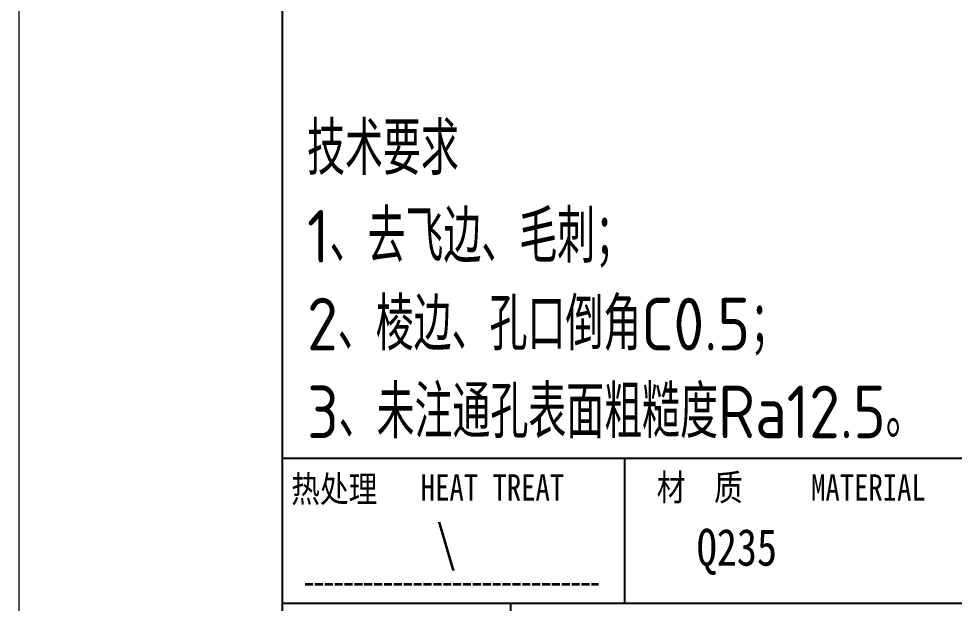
# Model space of a CAD drawing. Header units: millimetres. Extents: x 1333 to 190452, y -42879 to -5704.
# Drawn here: x 185593.4 to 185771, y -22742.5 to -22631.5 of the extents above; entities that cross this region are included whole.
import ezdxf
from ezdxf.enums import TextEntityAlignment as Align

# ---------------------------------------------------------------- set-up
doc = ezdxf.new("R2010")
doc.units = ezdxf.units.MM
doc.header["$LTSCALE"] = 0.5
doc.linetypes.add('AM_ISO02W050x2', pattern=[3.75, 3, -0.75])
doc.layers.add('图\\M+19E79\\M+195B6\\M+18E9A', color=7, linetype='Continuous')
doc.layers.add('材质', color=7, linetype='Continuous')
for name, color, linetype, lineweight in [('图框', 7, 'Continuous', 18), ('标注线', 3, 'Continuous', 18), ('热处理', 7, 'Continuous', 20), ('粗虚线', 6, 'AM_ISO02W050x2', 35)]:
    doc.layers.add(name, color=color, linetype=linetype, lineweight=lineweight)
doc.layers.add('打印-禁用', color=7, linetype='Continuous', lineweight=15, plot=False)
doc.styles.add('国标', font='simfang.ttf', dxfattribs={"width": 0.8})
doc.styles.add('机械长仿宋', font='gbenor.shx', dxfattribs={"height": 1, "bigfont": 'gbcbig.shx'})

# ---------------------------------------------------------------- blocks, each defined once
blk = doc.blocks.new('GZDEH零件A4图框V01版')
at = {"layer": '图\\M+19E79\\M+195B6\\M+18E9A', "linetype": 'Continuous'}
blk.add_line((25, 292), (25, 13.5), dxfattribs=at)
at = {"layer": '图\\M+19E79\\M+195B6\\M+18E9A', "color": 9}
for p, q in [((205, 58), (25, 58)), ((57.5, 58), (57.5, 44.25)), ((25, 44.25), (205, 44.25)), ((46.68, 44.25), (46.68, 30.5))]:
    blk.add_line(p, q, dxfattribs=at)
at = {"layer": '打印-禁用', "linetype": 'Continuous'}
blk.add_line((0, 297), (0, 0), dxfattribs=at)
at = {"layer": '图\\M+19E79\\M+195B6\\M+18E9A', "color": 9, "style": '国标', "width": 0.8}
for s, p in [('材  质', (60.547, 54.001)), ('热处理', (25.859, 53.855))]:
    blk.add_text(s, height=2.5, dxfattribs=at).set_placement(p)
for s, p in [('HEAT TREAT', (44.964, 54.005)), ('MATERIAL', (80.646, 54.001))]:
    blk.add_text(s, height=2.5, dxfattribs=at).set_placement(p, align=Align.CENTER)
blk = doc.blocks.new('DEH A4')
at = {"layer": '图框'}
blk.add_blockref('GZDEH零件A4图框V01版', (0, 0), dxfattribs=at)

msp = doc.modelspace()

# ---------------------------------------------------------------- linework, layer by layer
at = {"layer": '粗虚线'}
msp.add_line((185647.728, -22738.862), (185703.45, -22738.862), dxfattribs=at)

# ---------------------------------------------------------------- block references
at = {"layer": '图框', "xscale": 2, "yscale": 2, "zscale": 2}
msp.add_blockref('DEH A4', (185593.378, -22831.005), dxfattribs=at)

# ---------------------------------------------------------------- texts
at = {"layer": '材质', "color": 3, "style": '国标', "width": 0.8}
msp.add_text('Q235', height=7, dxfattribs=at).set_placement((185729.695, -22735.365), align=Align.CENTER)
at = {"layer": '标注线', "color": 2, "insert": (185648.12, -22711.151), "char_height": 10, "width": 229.64922, "attachment_point": 7, "style": '机械长仿宋'}
msp.add_mtext('\\A2;技术要求\\P1、去飞边、毛刺；\\P2、棱边、孔口倒角C0.5；\\P3、未注通孔表面粗糙度Ra12.5。', dxfattribs=at)
at = {"layer": '热处理', "color": 3, "style": '国标', "width": 0.8}
msp.add_text('\\', height=7, dxfattribs=at).set_placement((185674.538, -22734.613), align=Align.CENTER)

doc.saveas('drawing.dxf')
